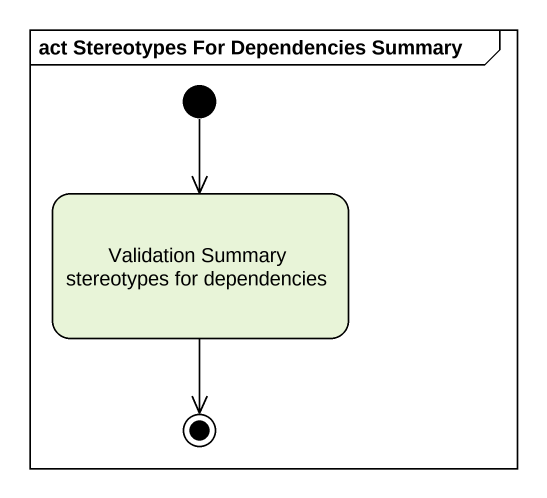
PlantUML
@startuml
mainframe act Stereotypes For Dependencies Summary
hide empty description
state "Validation Summary stereotypes for dependencies" as Validation_Summary
[*] --> Validation_Summary
Validation_Summary --> [*]
@enduml
